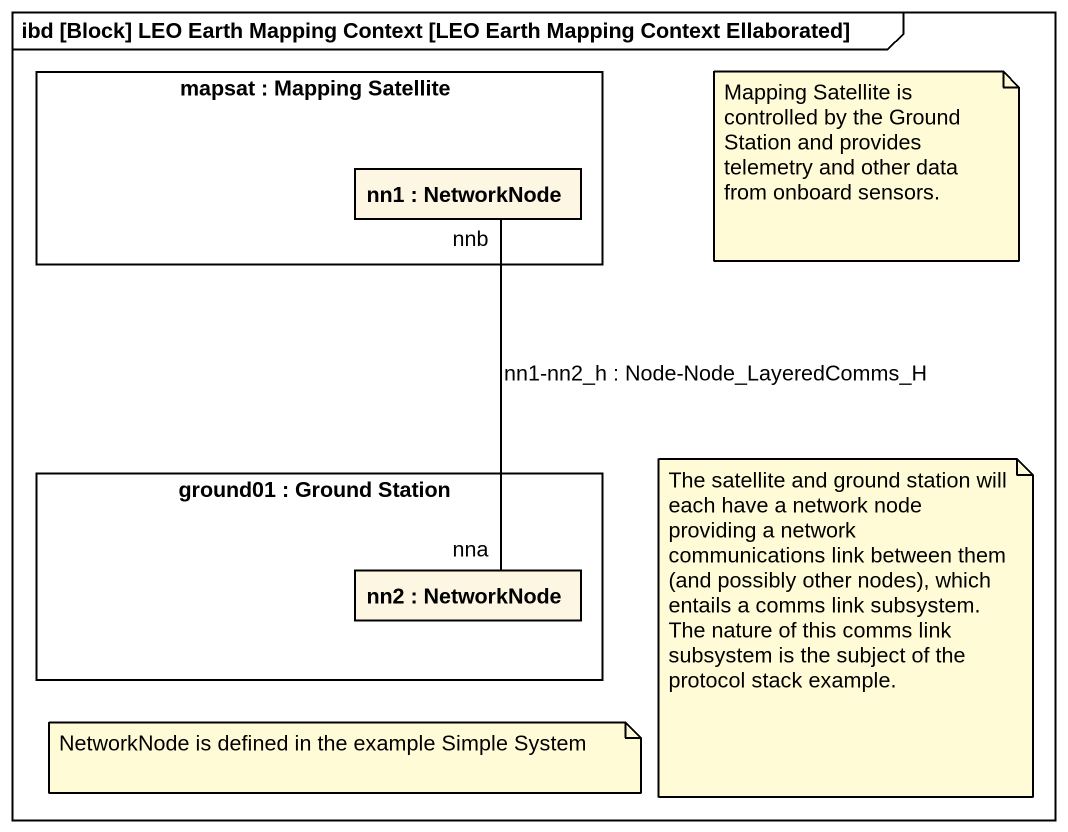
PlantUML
@startuml
mainframe ibd [Block] LEO Earth Mapping Context [LEO Earth Mapping Context Ellaborated]
rectangle "mapsat : Mapping Satellite" as mapsat {
  rectangle "nn1 : NetworkNode" as nn1
}
rectangle "ground01 : Ground Station" as ground01 {
  rectangle "nn2 : NetworkNode" as nn2
}
nn1 "nnb" -- "nna" nn2 : nn1-nn2_h : Node-Node_LayeredComms_H
note as N1
  Mapping Satellite is controlled by the Ground Station and provides telemetry and other data from onboard sensors.
end note
note as N2
  The satellite and ground station will each have a network node providing a network communications link between them (and possibly other nodes), which entails a comms link subsystem.
  The nature of this comms link subsystem is the subject of the protocol stack example.
end note
note as N3
  NetworkNode is defined in the example Simple System
end note
@enduml
